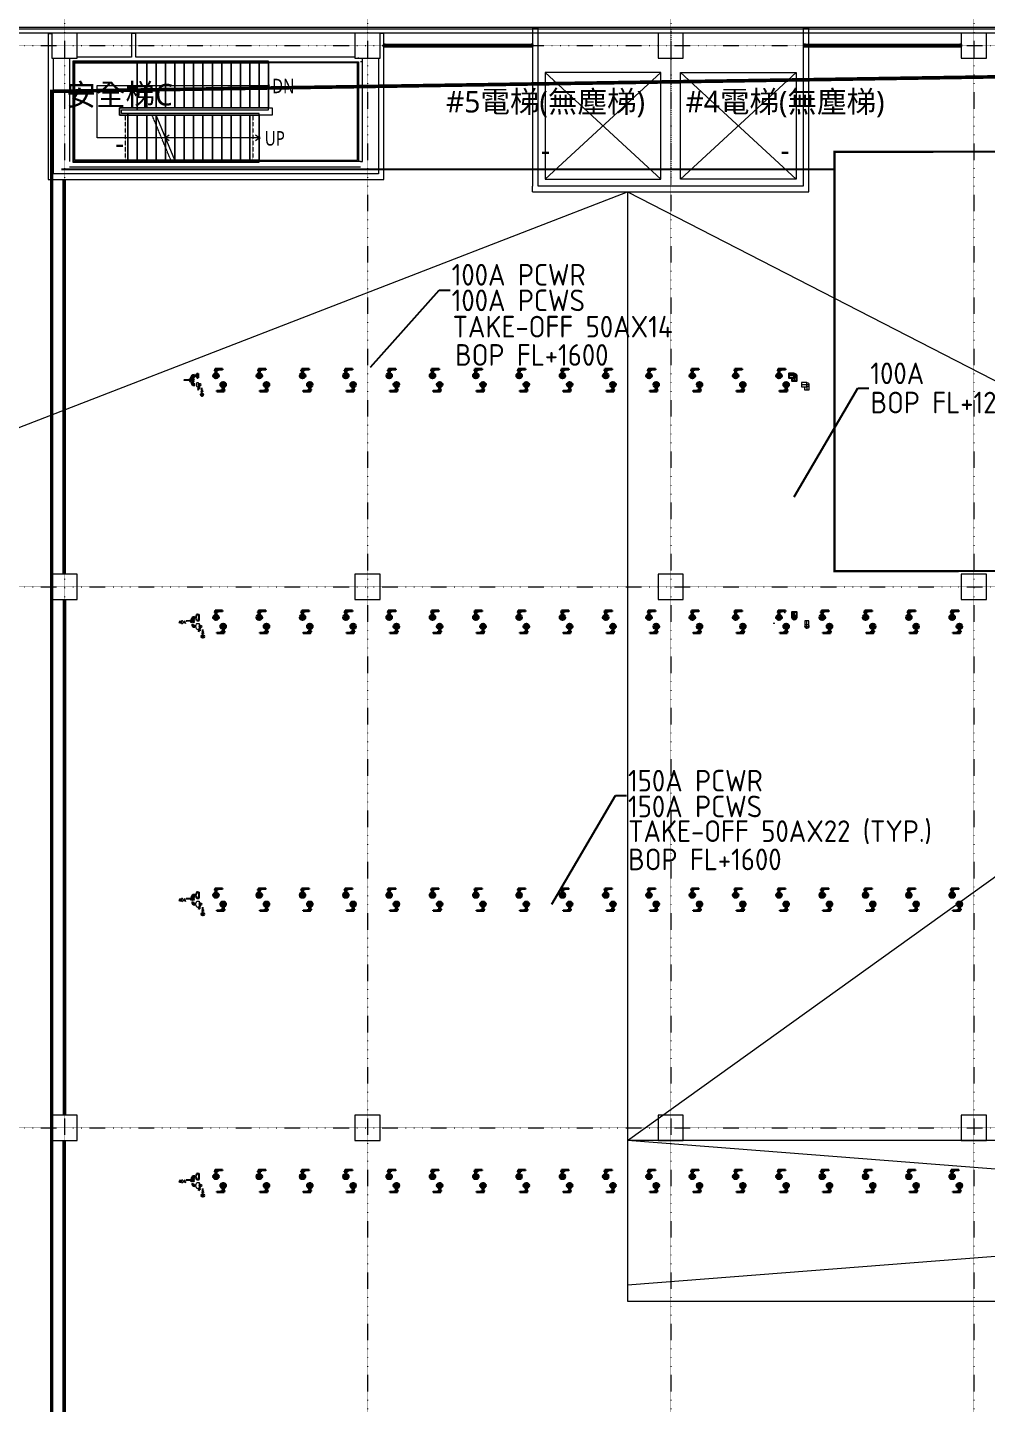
# Model space of a CAD drawing. Extents: x -181672 to 290600, y -29000 to 395522.
# Drawn here: x 175378 to 201950, y 52360 to 90500 of the extents above; entities that cross this region are included whole.
import ezdxf
from ezdxf.enums import TextEntityAlignment as Align

# ---------------------------------------------------------------- set-up
doc = ezdxf.new("R2010")
doc.units = 0
doc.header["$LTSCALE"] = 10
for name, pattern in [('H12PL2$0$HIDDEN', [0.375, 0.25, -0.125]), ('H12PL2$0$JJP_三點線', [0.9, 0.3, -0.15, 0, -0.15, 0, -0.15, 0, -0.15]), ('H12PL2$0$JJP_虛線(退縮線、投影線、地下室範圍、非屬本工程、圖面分區)', [0.45, 0.3, -0.15]), ('H12PL2$0$TAI_虛線', [5.644, 2.822, -2.822]), ('H12PL2$0$虛線', [0.846667, 0.423333, -0.423333]), ('XFM7P20PCW$0$CENTER', [2, 1.25, -0.25, 0.25, -0.25]), ('XFM7P20PCW$0$中心', [29.999999, 12, -6, 6, -6])]:
    doc.linetypes.add(name, pattern=pattern)
for name, color, linetype in [('H12PL2$0$A-OBJE-2D', 252, 'Continuous'), ('H12PL2$0$A-STRS', 252, 'Continuous'), ('H12PL2$0$A-TEXT', 252, 'Continuous'), ('H12PL2$0$A-WALL-EX', 252, 'Continuous'), ('H12PL2$0$A-WALL-IN', 252, 'Continuous'), ('H12PL2$0$A-ZONE', 252, 'Continuous'), ('H12PL2$0$S-COL', 252, 'Continuous'), ('H12PL2$0$S-GRID', 252, 'Continuous'), ('H12PL2$0$S-SLAB-SHOW', 252, 'Continuous'), ('XFDP20$0$A-Partition-Col (50K)', 1, 'Continuous'), ('XFDP20$0$A-W-P3_(50K)', 2, 'Continuous'), ('XFDP20$0$A-W-R1 (Rockwool) (50K)', 2, 'Continuous'), ('XFM7P20PCW$0$M-CWTR-CENT', 252, 'XFM7P20PCW$0$CENTER'), ('XFM7P20PCW$0$M-CWTR-VAVE', 252, 'Continuous'), ('XFM7P20PCW$0$M-FM-LINE2', 252, 'Continuous'), ('XFM7P20PCW$0$P-PCWR-20.7-P', 252, 'Continuous'), ('XFM7P20PCW$0$PCW 50K', 252, 'Continuous'), ('XFM7P20PCW$0$PIPE-TEXT', 252, 'Continuous'), ('XFM7P20PCW$0$U-PV-TXT', 252, 'Continuous')]:
    doc.layers.add(name, color=color, linetype=linetype)
doc.layers.add('XFM7P20PCW$0$M-PIPE-PCWS', color=252, linetype='Continuous', lineweight=9)
doc.styles.add('H12PL2$0$Standard', font='', dxfattribs={"width": 0.8})
doc.styles.add('XFM7P20PCW$0$aa-txt', font='isocp.shx', dxfattribs={"bigfont": 'chineset'})
doc.styles.add('XFM7P20PCW$0$dim-txt', font='isocp.shx', dxfattribs={"width": 0.7, "bigfont": 'chineset'})
doc.styles.add('XFM7P20PCW$0$Standard', font='txt.shx', dxfattribs={"bigfont": 'chineset.shx'})
doc.styles.get('H12PL2$0$Standard').set_extended_font_data('Microsoft JhengHei')
doc.dimstyles.new('XFM7P20PCW$0$adim-100', dxfattribs={"dimscale": 100, "dimtxt": 0.25, "dimasz": 0.25, "dimexe": 0.1, "dimexo": 0.5, "dimgap": 0.15, "dimtad": 0, "dimdec": 4, "dimtxsty": 'XFM7P20PCW$0$dim-txt', "dimcen": -0.025, "dimclrd": 3, "dimclre": 3, "dimclrt": 256, "dimadec": 0, "dimazin": 0, "dimtfac": 1, "dimtdec": 4, "dimtmove": 0, "dimatfit": 3, "dimfxl": 1.25, "dimarcsym": 0})

# ---------------------------------------------------------------- blocks, each defined once
blk = doc.blocks.new('XFDP20$0$TP1-50-Partition_Col-side')
blk.add_lwpolyline([(-2.5, -4), (-2.5, -3.9), (-2.6, -3.9), (-2.5, -3), (-2.5, -0.3), (-2.4, -0.2), (-0.7, -0.2), (-0.5, -0.2), (-0.1, -0.2), (0, -0.2), (0, -0.2), (0.5, -0.2), (0.6, -0.2), (2.4, -0.2), (2.5, -0.3), (2.5, -3), (2.6, -3.9), (2.5, -3.9), (2.5, -4), (2.7, -4), (2.7, 0), (-2.7, 0), (-2.7, -4)], close=True)
for points in [[(-1.6, -2.1), (-2.3, -2.1, 0.414213), (-2.4, -2.2), (-2.4, -3.6), (-2.5, -3.6), (-2.5, -2.2, -0.414213), (-2.3, -2), (-1.6, -2), (-1.6, -2.1)], [(1.6, -2.1), (2.3, -2.1, -0.414213), (2.4, -2.2), (2.4, -3.6), (2.5, -3.6), (2.5, -2.2, 0.414213), (2.3, -2), (1.6, -2), (1.6, -2.1)]]:
    blk.add_lwpolyline(points, format="xyb")
blk.add_lwpolyline([(2.2, -3.6), (-2.2, -3.6, -0.414214), (-2.3, -3.5), (-2.3, -2.6, -0.414214), (-2.2, -2.5), (-1.3, -2.5, 0.414214), (-1.1, -2.3), (-1.1, -2.2, 0.414214), (-1.3, -2.1), (-1.9, -2.1), (-1.9, -2.1), (-1.3, -2.1, -0.414214), (-1.2, -2.2), (-1.2, -2.3, -0.414214), (-1.3, -2.4), (-2.2, -2.4, 0.414214), (-2.4, -2.6), (-2.4, -3.5, 0.414214), (-2.2, -3.6), (2.2, -3.6, 0.414214), (2.4, -3.5), (2.4, -2.6, 0.414214), (2.2, -2.4), (1.3, -2.4, -0.414214), (1.2, -2.3), (1.2, -2.2, -0.414214), (1.3, -2.1), (1.9, -2.1), (1.9, -2.1), (1.3, -2.1, 0.414214), (1.1, -2.2), (1.1, -2.3, 0.414214), (1.3, -2.5), (2.2, -2.5, -0.414214), (2.3, -2.6), (2.3, -3.5, -0.414214)], format="xyb", close=True)
blk = doc.blocks.new('XFDP20')
at = {"layer": 'XFDP20$0$A-W-P3_(50K)', "ltscale": 0.5}
for p, q in [((176375, 75350), (176375, 86290)), ((176425, 75350), (176425, 86290)), ((176375, 74650), (176375, 60350)), ((176425, 74650), (176425, 60350)), ((176375, 45350), (176375, 59650)), ((176425, 45350), (176425, 59650))]:
    blk.add_line(p, q, dxfattribs=at)
at = {"layer": 'XFDP20$0$A-W-R1 (Rockwool) (50K)'}
for p, q in [((185250, 90025, 0), (189375, 90025)), ((196900, 90025, 0), (201250, 90025, 0)), ((185250, 89975, 0), (189375, 89975, 0)), ((196900, 89975, 0), (201250, 89975, 0))]:
    blk.add_line(p, q, dxfattribs=at)
at = {"layer": 'XFDP20$0$A-Partition-Col (50K)', "yscale": 10, "zscale": 10}
for p, xscale, rotation in [((185250, 90000, 0), 10, 90), ((189375, 90000, 0), -10, 270), ((196900, 90000), 10, 90), ((201250, 90000, 0), -10, 270)]:
    blk.add_blockref('XFDP20$0$TP1-50-Partition_Col-side', p, dxfattribs=dict(at, xscale=xscale, rotation=rotation))
blk = doc.blocks.new('H12PL2')
at = {"layer": 'H12PL2$0$A-OBJE-2D', "lineweight": 0}
for p, q in [((192000, 59650), (234750, 90350)), ((192925, 86300), (189725, 89250)), ((192925, 89250), (189725, 86300)), ((192925, 89250), (189725, 89250)), ((189725, 89250), (189725, 86300)), ((192925, 86300), (192925, 89250)), ((193475, 86300), (196675, 89250)), ((193475, 89250), (196675, 86300)), ((193475, 86300), (193475, 89250)), ((193475, 89250), (196675, 89250)), ((196675, 89250), (196675, 86300)), ((189725, 86300), (192925, 86300)), ((196675, 86300), (193475, 86300)), ((18450, 18700), (192000, 85950)), ((192000, 85950), (243150, 59650)), ((192000, 55650), (243150, 59650)), ((243150, 55650), (192000, 59650))]:
    blk.add_line(p, q, dxfattribs=at)
blk.add_lwpolyline([(192000, 85950), (192000, 55200), (238800, 55200), (238800, 55650), (243150, 55650)], dxfattribs=at)
at = {"layer": 'H12PL2$0$A-OBJE-2D', "linetype": 'H12PL2$0$HIDDEN', "lineweight": 0}
blk.add_lwpolyline([(243150, 59650), (192000, 59650)], dxfattribs=at)
at = {"layer": 'H12PL2$0$A-STRS', "linetype": 'H12PL2$0$JJP_虛線(退縮線、投影線、地下室範圍、非屬本工程、圖面分區)', "lineweight": 0}
for p, q in [((178420, 89570), (176630, 89570)), ((176630, 89570), (176630, 86770)), ((176680, 86820), (176680, 89520)), ((176680, 89520), (178420, 89520)), ((178420, 89520), (176680, 89520)), ((176680, 89520), (176680, 86820)), ((178420, 89520), (178420, 89570)), ((182060, 89570), (178420, 89570)), ((178420, 89570), (178420, 89520)), ((178420, 89520), (182060, 89520)), ((178420, 89520), (178420, 88270)), ((178420, 89520), (178420, 88270)), ((178420, 89520), (178420, 88270)), ((178420, 88270), (178420, 89520)), ((178680, 89520), (178420, 89520)), ((178420, 89520), (178420, 88270)), ((178420, 89520), (178420, 88270)), ((178680, 89520), (178680, 88270)), ((178680, 88270), (178680, 89520)), ((178680, 89520), (178680, 88270)), ((178940, 89520), (178680, 89520)), ((178940, 89520), (178940, 88270)), ((178940, 88270), (178940, 89520)), ((178940, 89520), (178940, 88270)), ((179200, 89520), (178940, 89520)), ((179200, 89520), (179200, 88270)), ((179200, 88270), (179200, 89520)), ((179200, 89520), (179200, 88270)), ((179460, 89520), (179200, 89520)), ((179460, 89520), (179460, 88270)), ((179460, 88270), (179460, 89520)), ((179460, 89520), (179460, 88270)), ((179720, 89520), (179460, 89520)), ((179720, 89520), (179720, 88270)), ((179720, 88270), (179720, 89520)), ((179720, 89520), (179720, 88270)), ((179980, 89520), (179720, 89520)), ((179980, 89520), (179980, 88270)), ((179980, 88270), (179980, 89520)), ((179980, 89520), (179980, 88270)), ((180240, 89520), (179980, 89520)), ((180240, 89520), (180240, 88270)), ((180240, 88270), (180240, 89520)), ((180240, 89520), (180240, 88270)), ((180500, 89520), (180240, 89520)), ((180500, 89520), (180500, 88270)), ((180500, 88270), (180500, 89520)), ((180500, 89520), (180500, 88270)), ((180760, 89520), (180500, 89520)), ((180760, 89520), (180760, 88270)), ((180760, 88270), (180760, 89520)), ((180760, 89520), (180760, 88270)), ((181020, 89520), (180760, 89520)), ((181020, 89520), (181020, 88270)), ((181020, 88270), (181020, 89520)), ((181020, 89520), (181020, 88270)), ((181280, 89520), (181020, 89520)), ((181280, 89520), (181280, 88270)), ((181280, 88270), (181280, 89520)), ((181280, 89520), (181280, 88270)), ((181540, 89520), (181280, 89520)), ((181540, 89520), (181540, 88270)), ((181540, 88270), (181540, 89520)), ((181540, 89520), (181540, 88270)), ((181800, 89520), (181540, 89520)), ((181800, 89520), (181800, 88270)), ((181800, 88270), (181800, 89520)), ((181800, 89520), (181800, 88270)), ((182060, 89520), (181800, 89520)), ((182060, 89520), (182060, 89570)), ((182060, 88270), (182060, 89520)), ((178420, 88270), (177930, 88270)), ((177930, 88270), (177930, 88070)), ((177930, 88070), (177930, 88270)), ((177930, 88270), (178420, 88270)), ((177980, 88120), (177980, 88220)), ((177980, 88220), (178420, 88220)), ((178160, 88120), (177980, 88120)), ((178810.89, 88120), (178160, 88120)), ((178160, 88120), (178160, 88070)), ((178160, 88070), (178160, 88120)), ((178420, 88220), (178420, 88270)), ((182060, 88270), (178420, 88270)), ((178420, 88270), (178420, 88220)), ((178420, 88270), (178680, 88270)), ((178420, 88220), (182060, 88220)), ((178680, 88270), (178940, 88270)), ((178940, 88270), (179200, 88270)), ((179200, 88270), (179460, 88270)), ((179460, 88270), (179720, 88270)), ((179720, 88270), (179980, 88270)), ((179980, 88270), (180240, 88270)), ((180240, 88270), (180500, 88270)), ((180500, 88270), (180760, 88270)), ((180760, 88270), (181020, 88270)), ((181020, 88270), (181280, 88270)), ((181280, 88270), (181540, 88270)), ((181540, 88270), (181800, 88270)), ((181800, 88270), (182060, 88270)), ((182060, 88220), (182060, 88270)), ((177930, 88070), (178160, 88070)), ((178160, 88070), (177930, 88070)), ((178086.56, 88070), (178086.56, 86820)), ((178086.56, 88070), (178086.56, 86820)), ((178160, 88070), (178831.69, 88070)), ((178160, 86820), (178160, 88070)), ((178160, 86820), (178160, 88070)), ((178160, 86820), (178160, 88070)), ((178420, 88070), (178160, 88070)), ((178160, 88070), (178160, 86820)), ((178160, 86820), (178160, 88070)), ((178420, 86820), (178420, 88070)), ((178680, 88070), (178420, 88070)), ((178420, 88070), (178420, 86820)), ((178420, 86820), (178420, 88070)), ((178680, 86820), (178680, 88070)), ((178831.69, 88070), (178680, 88070)), ((178680, 88070), (178680, 86820)), ((178680, 86820), (178680, 88070)), ((179351.69, 86820), (178831.69, 88070)), ((178940, 86820), (178940, 87809.64)), ((178940, 87809.64), (178940, 86820)), ((178940, 86820), (178940, 87809.64)), ((181623.77, 88070), (181623.77, 86820)), ((179200, 86820), (179200, 87184.64)), ((179200, 87184.64), (179200, 86820)), ((179200, 86820), (179200, 87184.64)), ((176630, 86770), (178160, 86770)), ((178160, 86820), (176680, 86820)), ((176680, 86820), (178160, 86820)), ((179351.69, 86820), (178160, 86820)), ((178160, 86820), (178160, 86770)), ((178160, 86770), (178160, 86820)), ((178160, 86820), (178420, 86820)), ((178160, 86770), (179372.49, 86770)), ((178420, 86820), (178680, 86820)), ((178680, 86820), (178940, 86820)), ((178940, 86820), (179200, 86820)), ((179200, 86820), (179351.69, 86820))]:
    blk.add_line(p, q, dxfattribs=at)
at = {"layer": 'H12PL2$0$A-STRS', "lineweight": 0}
for p, q in [((178420, 89570), (176630, 89570)), ((176630, 89570), (176630, 86770)), ((176680, 86820), (176680, 89520)), ((176680, 89520), (178420, 89520)), ((178420, 89520), (176680, 89520)), ((176680, 89520), (176680, 86820)), ((178420, 89520), (176680, 89520)), ((176680, 89520), (176680, 86820)), ((178420, 89520), (178420, 89570)), ((182060, 89570), (178420, 89570)), ((178420, 89570), (178420, 89520)), ((178420, 89520), (182060, 89520)), ((182060, 89520), (178420, 89520)), ((178420, 89520), (178420, 88270)), ((178420, 89520), (178420, 88270)), ((178420, 88270), (178420, 89520)), ((178680, 89520), (178420, 89520)), ((178420, 89520), (178420, 88270)), ((178680, 89520), (178680, 88270)), ((178680, 88270), (178680, 89520)), ((178680, 89520), (178680, 88270)), ((178940, 89520), (178680, 89520)), ((178940, 89520), (178940, 88270)), ((178940, 88270), (178940, 89520)), ((178940, 89520), (178940, 88270)), ((179200, 89520), (178940, 89520)), ((179200, 89520), (179200, 88270)), ((179200, 88270), (179200, 89520)), ((179200, 89520), (179200, 88270)), ((179460, 89520), (179200, 89520)), ((179460, 89520), (179460, 88270)), ((179460, 88270), (179460, 89520)), ((179460, 89520), (179460, 88270)), ((179720, 89520), (179460, 89520)), ((179720, 89520), (179720, 88270)), ((179720, 88270), (179720, 89520)), ((179720, 89520), (179720, 88270)), ((179980, 89520), (179720, 89520)), ((179980, 89520), (179980, 88270)), ((179980, 88270), (179980, 89520)), ((179980, 89520), (179980, 88270)), ((180240, 89520), (179980, 89520)), ((180240, 89520), (180240, 88270)), ((180240, 88270), (180240, 89520)), ((180240, 89520), (180240, 88270)), ((180500, 89520), (180240, 89520)), ((180500, 89520), (180500, 88270)), ((180500, 88270), (180500, 89520)), ((180500, 89520), (180500, 88270)), ((180760, 89520), (180500, 89520)), ((180760, 89520), (180760, 88270)), ((180760, 88270), (180760, 89520)), ((180760, 89520), (180760, 88270)), ((181020, 89520), (180760, 89520)), ((181020, 89520), (181020, 88270)), ((181020, 88270), (181020, 89520)), ((181020, 89520), (181020, 88270)), ((181280, 89520), (181020, 89520)), ((181280, 89520), (181280, 88270)), ((181280, 88270), (181280, 89520)), ((181280, 89520), (181280, 88270)), ((181540, 89520), (181280, 89520)), ((181540, 89520), (181540, 88270)), ((181540, 88270), (181540, 89520)), ((181540, 89520), (181540, 88270)), ((181800, 89520), (181540, 89520)), ((181800, 89520), (181800, 88270)), ((181800, 88270), (181800, 89520)), ((181800, 89520), (181800, 88270)), ((182060, 89520), (181800, 89520)), ((182060, 89520), (182060, 89570)), ((182060, 88270), (182060, 89520)), ((182060, 88270), (182060, 89520)), ((177305, 87445), (177305, 88895)), ((177305, 88895), (178420, 88895)), ((178420, 88895), (181800, 88895)), ((181800, 88895), (182060, 88895)), ((178420, 88270), (177930, 88270)), ((177930, 88270), (177930, 88070)), ((177930, 88070), (177930, 88270)), ((177930, 88270), (178420, 88270)), ((177930, 88070), (177930, 88270)), ((177930, 88270), (178420, 88270)), ((177980, 88120), (177980, 88220)), ((177980, 88220), (178420, 88220)), ((178160, 88120), (177980, 88120)), ((181800, 88120), (178160, 88120)), ((178160, 88120), (178160, 88070)), ((178160, 88070), (178160, 88120)), ((178420, 88220), (178420, 88270)), ((182060, 88270), (178420, 88270)), ((178420, 88270), (178420, 88220)), ((178420, 88270), (182060, 88270)), ((178420, 88270), (178680, 88270)), ((178420, 88220), (182060, 88220)), ((178680, 88270), (178940, 88270)), ((181800, 88120), (178919.2, 88120)), ((178940, 88270), (179200, 88270)), ((179200, 88270), (179460, 88270)), ((179460, 88270), (179720, 88270)), ((179720, 88270), (179980, 88270)), ((179980, 88270), (180240, 88270)), ((180240, 88270), (180500, 88270)), ((180500, 88270), (180760, 88270)), ((180760, 88270), (181020, 88270)), ((181020, 88270), (181280, 88270)), ((181280, 88270), (181540, 88270)), ((181540, 88270), (181800, 88270)), ((181800, 88270), (182060, 88270)), ((181800, 88070), (181800, 88120)), ((181800, 88070), (181800, 88120)), ((182060, 88220), (182060, 88270)), ((177930, 88070), (178160, 88070)), ((178086.56, 88070), (177930, 88070)), ((178160, 88070), (177930, 88070)), ((178160, 88070), (178086.56, 88070)), ((178160, 88070), (181800, 88070)), ((181800, 88070), (178160, 88070)), ((178160, 86820), (178160, 88070)), ((178160, 86820), (178160, 88070)), ((178160, 86820), (178160, 88070)), ((178420, 88070), (178160, 88070)), ((178160, 88070), (178160, 86820)), ((178160, 86820), (178160, 88070)), ((178420, 86820), (178420, 88070)), ((178680, 88070), (178420, 88070)), ((178420, 88070), (178420, 86820)), ((178420, 86820), (178420, 88070)), ((178680, 86820), (178680, 88070)), ((178940, 88070), (178680, 88070)), ((178680, 88070), (178680, 86820)), ((178680, 86820), (178680, 88070)), ((178940, 88070), (181800, 88070)), ((181800, 88070), (178940, 88070)), ((179200, 88070), (178940, 88070)), ((179460, 86820), (178940, 88070)), ((178940, 86820), (178940, 88070)), ((179200, 88070), (178940, 88070)), ((178940, 88070), (178940, 86820)), ((178940, 86820), (178940, 88070)), ((179200, 87445), (179200, 88070)), ((179460, 88070), (179200, 88070)), ((179200, 88070), (179200, 87445)), ((179200, 87445), (179200, 88070)), ((179200, 86820), (179200, 88070)), ((179460, 88070), (179200, 88070)), ((179200, 88070), (179200, 86820)), ((179200, 86820), (179200, 88070)), ((179460, 86820), (179460, 88070)), ((179720, 88070), (179460, 88070)), ((179460, 88070), (179460, 86820)), ((179460, 86820), (179460, 88070)), ((179460, 86820), (179460, 88070)), ((179720, 88070), (179460, 88070)), ((179460, 88070), (179460, 86820)), ((179460, 86820), (179460, 88070)), ((179720, 86820), (179720, 88070)), ((179980, 88070), (179720, 88070)), ((179720, 88070), (179720, 86820)), ((179720, 86820), (179720, 88070)), ((179720, 86820), (179720, 88070)), ((179980, 88070), (179720, 88070)), ((179720, 88070), (179720, 86820)), ((179720, 86820), (179720, 88070)), ((179980, 86820), (179980, 88070)), ((180240, 88070), (179980, 88070)), ((179980, 88070), (179980, 86820)), ((179980, 86820), (179980, 88070)), ((179980, 86820), (179980, 88070)), ((180240, 88070), (179980, 88070)), ((179980, 88070), (179980, 86820)), ((179980, 86820), (179980, 88070)), ((180240, 86820), (180240, 88070)), ((180500, 88070), (180240, 88070)), ((180240, 88070), (180240, 86820)), ((180240, 86820), (180240, 88070)), ((180240, 86820), (180240, 88070)), ((180500, 88070), (180240, 88070)), ((180240, 88070), (180240, 86820)), ((180240, 86820), (180240, 88070)), ((180500, 86820), (180500, 88070)), ((180760, 88070), (180500, 88070)), ((180500, 88070), (180500, 86820)), ((180500, 86820), (180500, 88070)), ((180500, 86820), (180500, 88070)), ((180760, 88070), (180500, 88070)), ((180500, 88070), (180500, 86820)), ((180500, 86820), (180500, 88070)), ((180760, 86820), (180760, 88070)), ((181020, 88070), (180760, 88070)), ((180760, 88070), (180760, 86820)), ((180760, 86820), (180760, 88070)), ((180760, 86820), (180760, 88070)), ((181020, 88070), (180760, 88070)), ((180760, 88070), (180760, 86820)), ((180760, 86820), (180760, 88070)), ((181020, 86820), (181020, 88070)), ((181280, 88070), (181020, 88070)), ((181020, 88070), (181020, 86820)), ((181020, 86820), (181020, 88070)), ((181020, 86820), (181020, 88070)), ((181280, 88070), (181020, 88070)), ((181020, 88070), (181020, 86820)), ((181020, 86820), (181020, 88070)), ((181280, 86820), (181280, 88070)), ((181540, 88070), (181280, 88070)), ((181280, 88070), (181280, 86820)), ((181280, 86820), (181280, 88070)), ((181280, 86820), (181280, 88070)), ((181540, 88070), (181280, 88070)), ((181280, 88070), (181280, 86820)), ((181280, 86820), (181280, 88070)), ((181540, 86820), (181540, 88070)), ((181800, 88070), (181540, 88070)), ((181540, 88070), (181540, 86820)), ((181540, 86820), (181540, 88070)), ((181540, 86820), (181540, 88070)), ((181800, 88070), (181540, 88070)), ((181540, 88070), (181540, 86820)), ((181540, 86820), (181540, 88070)), ((181800, 86820), (181800, 88070)), ((181800, 86820), (181800, 88070)), ((181800, 86820), (181800, 88070)), ((181800, 86820), (181800, 88070)), ((178160, 87445), (177305, 87445)), ((181540, 87445), (178160, 87445)), ((179300, 87520), (179200, 87445)), ((181540, 87445), (179200, 87445)), ((179200, 87445), (179300, 87370)), ((181800, 87445), (181540, 87445)), ((181800, 87445), (181540, 87445)), ((181800, 87445), (181700, 87520)), ((181700, 87370), (181800, 87445)), ((176630, 86770), (178160, 86770)), ((178160, 86820), (176680, 86820)), ((176680, 86820), (178086.56, 86820)), ((176680, 86820), (178160, 86820)), ((178086.56, 86820), (178160, 86820)), ((181800, 86820), (178160, 86820)), ((178160, 86820), (178160, 86770)), ((178160, 86770), (178160, 86820)), ((178160, 86820), (181800, 86820)), ((178160, 86820), (178420, 86820)), ((178160, 86770), (181800, 86770)), ((178420, 86820), (178680, 86820)), ((178680, 86820), (178940, 86820)), ((178940, 86820), (179200, 86820)), ((179200, 86820), (179460, 86820)), ((181800, 86820), (179460, 86820)), ((179460, 86820), (181800, 86820)), ((179460, 86820), (179720, 86820)), ((179460, 86820), (179720, 86820)), ((179480.8, 86770), (181800, 86770)), ((179720, 86820), (179980, 86820)), ((179720, 86820), (179980, 86820)), ((179980, 86820), (180240, 86820)), ((179980, 86820), (180240, 86820)), ((180240, 86820), (180500, 86820)), ((180240, 86820), (180500, 86820)), ((180500, 86820), (180760, 86820)), ((180500, 86820), (180760, 86820)), ((180760, 86820), (181020, 86820)), ((180760, 86820), (181020, 86820)), ((181020, 86820), (181280, 86820)), ((181020, 86820), (181280, 86820)), ((181280, 86820), (181540, 86820)), ((181280, 86820), (181540, 86820)), ((181540, 86820), (181800, 86820)), ((181540, 86820), (181800, 86820)), ((181800, 86770), (181800, 86820)), ((181800, 86770), (181800, 86820))]:
    blk.add_line(p, q, dxfattribs=at)
at = {"layer": 'H12PL2$0$A-STRS', "linetype": 'H12PL2$0$虛線', "lineweight": 0}
for p, q in [((178420, 89520), (176680, 89520)), ((176680, 89520), (176680, 86820)), ((182060, 89520), (178420, 89520)), ((182060, 88270), (182060, 89520)), ((177930, 88070), (177930, 88270)), ((177930, 88270), (178420, 88270)), ((178420, 88270), (182060, 88270)), ((178086.56, 88070), (177930, 88070)), ((178160, 88070), (178086.56, 88070)), ((178831.69, 88070), (178160, 88070)), ((176680, 86820), (178086.56, 86820)), ((178086.56, 86820), (178160, 86820)), ((178160, 86820), (179351.69, 86820))]:
    blk.add_line(p, q, dxfattribs=at)
at = {"layer": 'H12PL2$0$A-STRS', "lineweight": 0, "flags": 128}
for points in [[(182060, 88920, 1), (182060, 88870, 1)], [(181800, 87470, 1), (181800, 87420, 1)]]:
    blk.add_lwpolyline(points, format="xyb", close=True, dxfattribs=at)
at = {"layer": 'H12PL2$0$A-WALL-EX', "lineweight": 0}
blk.add_line((151700, 90465), (237400, 90465), dxfattribs=at)
at = {"layer": 'H12PL2$0$A-WALL-EX', "lineweight": 0, "flags": 128}
for points in [[(237400, 90500), (151700, 90500)], [(151550, 90350), (237400, 90350)]]:
    blk.add_lwpolyline(points, dxfattribs=at)
at = {"layer": 'H12PL2$0$A-WALL-IN', "lineweight": 0, "flags": 128}
for points in [[(189525, 90482.5), (189375, 90482.5)], [(189375, 90482.5), (189375, 86100)], [(189525, 86100), (189525, 90482.5)], [(197025, 90482.5), (196875, 90482.5)], [(196875, 90482.5), (196875, 86100)], [(197025, 86100), (197025, 90482.5)], [(175950, 90330), (175950, 86290)], [(175950, 90330), (176050, 90330)], [(178380, 90330), (178255, 90330)], [(178255, 90330), (178255, 89675)], [(178380, 89675), (178380, 90330)], [(185250, 90330), (185150, 90330)], [(185250, 86440), (185250, 90330)], [(176100, 86440), (176100, 89650)], [(176537.5, 89650), (176537.5, 89550)], [(176537.5, 89650), (176537.5, 86790)], [(178255, 89675), (176750, 89675)], [(184450, 89675), (178380, 89675)], [(184450, 89675), (178380, 89675)], [(184549.5, 89650), (184549.5, 89664.86)], [(184549.5, 89650), (184549.5, 89664.86)], [(184662.5, 86790), (184662.5, 89650)], [(185100, 89650), (185100, 86440)], [(176537.5, 89550), (176537.5, 86790)], [(176650.5, 89550), (184549.5, 89550)], [(176650.5, 86790), (176650.5, 89550)], [(176650.5, 86790), (176650.5, 89550)], [(178255, 89550), (178380, 89550)], [(178380, 89550), (184549.5, 89550)], [(184549.5, 89550), (184549.5, 86790)], [(184549.5, 89550), (184549.5, 86790)], [(184662.5, 89550), (184606, 89550)], [(184662.5, 86790), (184662.5, 89550)], [(176537.5, 86640), (184606, 86640)], [(176537.5, 86640), (184606, 86640)], [(184606, 86790), (176650.5, 86790)], [(184606, 86790), (176650.5, 86790)], [(184606, 86790), (184662.5, 86790)], [(184606, 86790), (184662.5, 86790)], [(175950, 86290), (176100, 86290)], [(185100, 86440), (176100, 86440)], [(176100, 86290), (185250, 86290)], [(185250, 86290), (185250, 86440)], [(189375, 85950), (189375, 86100)], [(189375, 85950), (197025, 85950)], [(196875, 86100), (189525, 86100)], [(197025, 85950), (197025, 86100)]]:
    blk.add_lwpolyline(points, dxfattribs=at)
at = {"layer": 'H12PL2$0$S-COL', "lineweight": 0, "flags": 128}
for points in [[(176050, 90350), (176050, 89650), (176750, 89650), (176750, 90350)], [(184450, 90350), (184450, 89650), (185150, 89650), (185150, 90350)], [(192850, 90350), (192850, 89650), (193550, 89650), (193550, 90350)], [(201250, 90350), (201250, 89650), (201950, 89650), (201950, 90350)]]:
    blk.add_lwpolyline(points, dxfattribs=at)
for points in [[(176050, 74650), (176750, 74650), (176750, 75350), (176050, 75350)], [(184450, 74650), (185150, 74650), (185150, 75350), (184450, 75350)], [(192850, 74650), (193550, 74650), (193550, 75350), (192850, 75350)], [(201250, 74650), (201950, 74650), (201950, 75350), (201250, 75350)], [(176050, 59650), (176750, 59650), (176750, 60350), (176050, 60350)], [(184450, 59650), (185150, 59650), (185150, 60350), (184450, 60350)], [(192850, 59650), (193550, 59650), (193550, 60350), (192850, 60350)], [(201250, 59650), (201950, 59650), (201950, 60350), (201250, 60350)]]:
    blk.add_lwpolyline(points, close=True, dxfattribs=at)
at = {"layer": 'H12PL2$0$S-GRID', "linetype": 'H12PL2$0$JJP_三點線', "lineweight": 0}
for p, q in [((176400, 128250), (176400, -28000)), ((184800, 128250), (184800, -28000)), ((193200, 128250), (193200, -28000)), ((201600, 128250), (201600, -28000)), ((-29000, 90000), (289600, 90000)), ((-29000, 75000), (289600, 75000)), ((-29000, 60000), (289600, 60000))]:
    blk.add_line(p, q, dxfattribs=at)
at = {"layer": 'H12PL2$0$S-SLAB-SHOW', "linetype": 'H12PL2$0$TAI_虛線', "lineweight": 0}
blk.add_lwpolyline([(193200, 90465), (193200, 86100)], dxfattribs=at)
at = {"layer": 'H12PL2$0$S-SLAB-SHOW', "lineweight": 0, "flags": 128}
blk.add_lwpolyline([(181800, 86820), (184520, 86820), (184520, 89520), (182060, 89520), (182060, 88270), (182160, 88270), (182160, 88070), (181800, 88070)], close=True, dxfattribs=at)
blk.add_blockref('XFDP20', (0, 0))
at = {"layer": 'H12PL2$0$A-TEXT', "linetype": 'Continuous', "lineweight": 0, "char_height": 400, "attachment_point": 4, "style": 'H12PL2$0$Standard'}
for s, insert in [('\\A1;DN', (182155.24, 88878.78)), ('\\A1;UP', (181952.32, 87425.49))]:
    blk.add_mtext(s, dxfattribs=dict(at, insert=insert))
at = {"layer": 'H12PL2$0$A-ZONE', "style": 'H12PL2$0$Standard'}
for s, p in [('安全梯C', (177930, 88937.74)), ('#5電梯(無塵梯)', (189732.47, 88744.68)), ('#4電梯(無塵梯)', (196369.12, 88744.68)), ('-', (177930, 87595.85)), ('-', (189732.47, 87402.03)), ('-', (196369.12, 87402.03))]:
    blk.add_text(s, height=600, dxfattribs=at).set_placement(p, align=Align.TOP_CENTER)
blk = doc.blocks.new('XFM7P20PCW$0$A$C42F67E43')
at = {"layer": 'XFM7P20PCW$0$M-CWTR-CENT'}
for p, q in [((31566, -7526), (31566, -7229)), ((31475, -7436), (31654, -7436))]:
    blk.add_line(p, q, dxfattribs=at)
at = {"layer": 'XFM7P20PCW$0$M-CWTR-VAVE'}
for p, q in [((31521, -7282), (31521, -7302)), ((31611, -7282), (31521, -7282)), ((31521, -7302), (31611, -7302)), ((31542, -7282), (31542, -7250)), ((31746, -7250), (31542, -7250)), ((31551, -7361), (31551, -7302)), ((31580, -7361), (31580, -7302)), ((31589, -7282), (31589, -7270)), ((31746, -7270), (31589, -7270)), ((31611, -7282), (31611, -7302)), ((31746, -7250), (31746, -7270))]:
    blk.add_line(p, q, dxfattribs=at)
for radius in [76.2, 30.1]:
    blk.add_circle((31566, -7436), radius, dxfattribs=at)
for centre, start, end in [((31566, -7421), 90, 270), ((31566, -7451), 270, 90)]:
    blk.add_arc(centre, 15.1, start, end, dxfattribs=at)
blk = doc.blocks.new('XFM7P20PCW$0$Es-050')
for p, q in [((-7.6, 10.6), (-7.6, 4.6)), ((3, 0), (-3, 0))]:
    blk.add_line(p, q)
for radius in [10.6, 4.6]:
    blk.add_arc((-7.6, 0), radius, 0, 90)
at = {"color": 1, "linetype": 'XFM7P20PCW$0$CENTER'}
blk.add_arc((-7.6, 0), 7.62, 0, 90, dxfattribs=at)
blk = doc.blocks.new('XFM7P20PCW$0$Ca-150')
for p, q in [((8.4, 0), (-8.4, 0)), ((-8.4, -4.3), (-8.4, 0)), ((8.4, -4.3), (8.4, 0))]:
    blk.add_line(p, q)
for centre, radius, start, end in [((-5.1, -4.3), 3.28, 180, 241.9431), ((0, 5.3), 14.2, 241.9431, 298.0569), ((5.1, -4.3), 3.28, 298.0569, 0)]:
    blk.add_arc(centre, radius, start, end)
blk = doc.blocks.new('XFM7P20PCW$0$MA20D1')
at = {"linetype": 'ByBlock'}
for p, q in [((-0.5, -0.25), (-0.5, 0.25)), ((-0.5, -0.25), (0.5, 0.25)), ((0.5, -0.25), (-0.5, 0.25)), ((0.5, 0.25), (0.5, -0.25))]:
    blk.add_line(p, q, dxfattribs=at)
blk = doc.blocks.new('XFM7P20PCW$0$A$C02afc0ee')
at = {"color": 1, "linetype": 'ByBlock'}
for p, q in [((-59, 0), (223, 0)), ((-14, 14), (-24, 24)), ((0, -19), (0, 19)), ((0, -19), (0, 19)), ((0, 18), (0, -18)), ((14, -14), (24, -24))]:
    blk.add_line(p, q, dxfattribs=at)
at = {"linetype": 'ByBlock'}
for p, q in [((-52, 0), (-52, 0)), ((-52, 0), (-52, 0)), ((-50, 2), (-35, 2)), ((-38, 22), (-40, 20)), ((-40, 20), (-29, 20)), ((-40, 20), (-40, 2)), ((-38, 22), (-28, 22)), ((-29, -1), (-29, 1)), ((-29, 1), (-24, 1)), ((-26, 7), (-26, 6)), ((-21, 23), (-24, 19)), ((-24, 19), (-21, 14)), ((-24, 3), (-24, 4)), ((-24, 1), (-24, -1)), ((-21, 23), (-16, 23)), ((-21, 14), (-16, 14)), ((-20, 0), (-11, 6)), ((-20, 0), (-11, -6)), ((-14, 19), (-16, 23)), ((-16, 14), (-14, 19)), ((-12, 46), (-12, 41)), ((-7, 51), (-4, 51)), ((-7, 11), (12, 11)), ((-4, 51), (-4, 48)), ((-1, 44), (-4, 48)), ((-2, 4), (2, 4)), ((0, 12), (0, -13)), ((0, 7), (0, -7)), ((0, 7), (0, -7)), ((0, 7), (0, -7)), ((1, 44), (3, 47)), ((7, 43), (5, 47)), ((8, 43), (11, 45)), ((14, 41), (13, 45)), ((16, 41), (19, 43)), ((16, 10), (137, 10)), ((21, 38), (21, 42)), ((23, 38), (26, 39)), ((27, 34), (28, 38)), ((29, 33), (32, 34)), ((33, 29), (34, 32)), ((34, 28), (38, 28)), ((37, 23), (39, 26)), ((38, 21), (42, 21)), ((41, 16), (43, 19)), ((41, 14), (45, 13)), ((44, 10), (45, 11)), ((137, 10), (151, 9)), ((151, 9), (211, 9)), ((-50, -2), (-35, -2)), ((-40, -2), (-40, -20)), ((-40, -20), (-38, -21)), ((-40, -20), (-29, -20)), ((-38, -21), (-28, -21)), ((-29, -1), (-24, -1)), ((-29, -5), (-26, -4)), ((-27, -10), (-25, -9)), ((-25, -14), (-21, -12)), ((-22, -19), (-20, -17)), ((-19, -22), (-17, -20)), ((-15, -25), (-12, -21)), ((-10, -27), (-9, -25)), ((-7, -11), (12, -11)), ((-5, -29), (-5, -26)), ((-2, -4), (2, -4)), ((-1, -29), (-1, -24)), ((1, -24), (-1, -24)), ((1, -29), (-1, -29)), ((1, -29), (1, -24)), ((3, -28), (3, -25)), ((4, -28), (4, -25)), ((6, -24), (5, -24)), ((6, -25), (5, -25)), ((6, -29), (5, -29)), ((6, -30), (5, -30)), ((6, -28), (6, -25)), ((7, -28), (7, -25)), ((16, -14), (14, -19)), ((14, -19), (16, -23)), ((16, -10), (137, -10)), ((16, -14), (21, -14)), ((16, -23), (21, -23)), ((23, -19), (21, -14)), ((21, -23), (23, -19)), ((38, -20), (29, -20)), ((39, -18), (30, -18)), ((39, -18), (38, -20)), ((40, -12), (39, -18)), ((46, -12), (41, -12)), ((137, -10), (151, -9)), ((151, -9), (211, -9))]:
    blk.add_line(p, q, dxfattribs=at)
for points in [[(-13, 38), (-69, 38), (-69, 22)], [(-69, 22), (-28, 22)], [(-12, 42), (-37, 42), (-37, 38)], [(17, 42), (14, 42)], [(37, 38), (37, 42), (21, 42)], [(23, 38), (21, 38)], [(38, 22), (69, 22), (69, 38), (28, 38)], [(-69, -21), (-28, -21)], [(28, -21), (69, -21), (69, -38), (-69, -38), (-69, -21)], [(37, -38), (37, -42), (-37, -42), (-37, -38)]]:
    blk.add_lwpolyline(points)
for points in [[(-26, 7, 0.120011), (-27, 7, 0.104957), (-28, 6, 0.088923), (-28, 6, 0.080167), (-28, 5, 0.080167), (-28, 4, 0.088923), (-28, 4, 0.104957), (-27, 3, 0.120011), (-26, 3, 0.120011), (-26, 3, 0.104957), (-25, 4, 0.088923), (-25, 4, 0.088923)], [(-26, 6, 0.120011), (-27, 6, 0.104957), (-27, 6, 0.088923), (-27, 5, 0.080167), (-27, 5, 0.080167), (-27, 4, 0.088923), (-27, 4, 0.104957), (-27, 4, 0.120011), (-26, 4, 0.120011), (-26, 4, 0.104957), (-26, 4, 0.088923), (-26, 4)], [(-24, 3, 0.108254), (-23, 3, 0.102013), (-23, 3, 0.094273), (-22, 4, 0.089446), (-22, 5, 0.089446), (-22, 6, 0.094273), (-23, 6, 0.102013), (-23, 7, 0.108254), (-24, 7, 0.108254), (-25, 7, 0.207462), (-25, 6, -0.005899), (-26, 5)], [(-24, 4, 0.108254), (-24, 4, 0.102013), (-24, 4, 0.094273), (-23, 4, 0.089446), (-23, 5, 0.089446), (-23, 5, 0.094273), (-24, 6, 0.102013), (-24, 6, 0.108254), (-24, 6, 0.088886), (-24, 6, 0.178069), (-24, 6, -0.005748), (-25, 4, -0.005748)]]:
    blk.add_lwpolyline(points, format="xyb", dxfattribs=at)
for centre in [(-19, 19), (19, -19)]:
    blk.add_circle(centre, 3.39, dxfattribs=at)
for centre, radius, start, end in [((-50, 0), 2.14, 90, 180), ((-50, 0), 2.14, 180, 270), ((0, 0), 35.2, 121.1866, 328.8134), ((-27, 5), 1.25, 341.6663, 342.6546), ((-25, 4), 0.372, 333.604, 355.7622), ((-25, 41), 12.9, 301.1866, 0), ((-7, 46), 5.15, 90, 180), ((5, 0), 17.1, 143.7197, 216.2803), ((-7, 9), 2.57, 90, 143.7197), ((-2, 0), 3.8, 90, 270), ((0, 44), 1.13, 217.5, 322.5), ((2, 0), 3.8, 270, 90), ((4, 46), 1.13, 27.5, 142.5), ((8, 44), 1.13, 207.5, 312.5), ((12, 45), 1.13, 17.5, 132.5), ((16, 17), 6.98, 233.1301, 270), ((15, 42), 1.13, 197.5, 302.5), ((19, 42), 1.13, 7.5, 122.5), ((22, 39), 1.13, 187.5, 292.5), ((26, 38), 1.13, 357.5, 112.5), ((28, 34), 1.13, 177.5, 282.5), ((33, 33), 1.13, 347.5, 102.5), ((34, 29), 1.13, 167.5, 272.5), ((38, 22), 1.13, 157.5, 262.5), ((38, 27), 1.13, 337.5, 92.5), ((42, 15), 1.13, 147.5, 252.5), ((42, 20), 1.13, 327.5, 82.5), ((45, 12), 1.13, 317.5, 72.5), ((211, 0), 8.67, 270, 90), ((-7, -8), 2.57, 216.2803, 270), ((5, -25), 1.84, 90, 180), ((5, -28), 1.84, 180, 270), ((5, -25), 0.836, 90, 180), ((5, -28), 0.836, 180, 270), ((6, -25), 1.84, 0, 90), ((6, -25), 0.836, 0, 90), ((6, -28), 0.836, 270, 0), ((6, -28), 1.84, 270, 0), ((16, -17), 6.98, 90, 126.8699), ((41, -25), 12.9, 90, 148.8134), ((46, -7), 5.15, 270, 325.8229)]:
    blk.add_arc(centre, radius, start, end, dxfattribs=at)
at = {"color": 1, "linetype": 'ByBlock'}
for start, end in [(121.8333, 148.1667), (301.8333, 328.1667)]:
    blk.add_arc((0, 0), 26.3, start, end, dxfattribs=at)
blk = doc.blocks.new('XFM7P20PCW$0$150A SUBMAIN PIPE')
blk.add_circle((-27631, 0), 26.7)
at = {"layer": 'XFM7P20PCW$0$M-FM-LINE2'}
for p, q in [((-27645, -48), (-27631, 0)), ((-27673, -149), (-27664, -116)), ((-27548, -260), (-27581, -293)), ((-27564, -134), (-27564, -84)), ((-27564, -239), (-27564, -204))]:
    blk.add_line(p, q, dxfattribs=at)
blk.add_circle((-27564, -277), 38.2, dxfattribs=at)
for p in [(-58766, 7686), (-57566, 7686), (-56366, 7686), (-55166, 7686), (-53966, 7686), (-52766, 7686), (-51566, 7686), (-50366, 7686), (-49166, 7686), (-47966, 7686), (-46766, 7686), (-45566, 7686), (-44366, 7686), (-43166, 7686), (-41966, 7686), (-40766, 7686), (-39566, 7686), (-38366, 7686)]:
    blk.add_blockref('XFM7P20PCW$0$A$C42F67E43', p)
at = {"rotation": 180}
for p in [(4566, -7436), (5766, -7436), (6966, -7436), (8166, -7436), (9366, -7436), (10566, -7436), (11766, -7436), (12966, -7436), (14166, -7436), (15366, -7436), (16566, -7436), (17766, -7436), (18966, -7436), (20166, -7436), (21366, -7436), (22566, -7436), (23766, -7436), (24966, -7436)]:
    blk.add_blockref('XFM7P20PCW$0$A$C42F67E43', p, dxfattribs=at)
at = {"layer": 'XFM7P20PCW$0$M-FM-LINE2'}
for p, xscale, yscale, zscale, rotation in [((-27654, -82), 70.45509076058501, 70.45509076058501, 70.45509076058501, 254.1548001287658), ((-27564, -169), 70.45509076058504, 70.45509076058504, 70.45509076058504, 270.000847733972)]:
    blk.add_blockref('XFM7P20PCW$0$MA20D1', p, dxfattribs=dict(at, xscale=xscale, yscale=yscale, zscale=zscale, rotation=rotation))
at = {"layer": 'XFM7P20PCW$0$M-PIPE-PCWS'}
for name, p, xscale, yscale, zscale, rotation in [('XFM7P20PCW$0$A$C02afc0ee', (-27848, 150), 0.8, 0.8, 0.8, 180), ('XFM7P20PCW$0$Es-050', (-27848, 61), 8, 8, 8, 180), ('XFM7P20PCW$0$Ca-150', (-27666, 0), -10, 10, 10, 270)]:
    blk.add_blockref(name, p, dxfattribs=dict(at, xscale=xscale, yscale=yscale, zscale=zscale, rotation=rotation))
at = {"layer": 'XFM7P20PCW$0$P-PCWR-20.7-P', "xscale": -8, "yscale": 8, "zscale": 8}
blk.add_blockref('XFM7P20PCW$0$Es-050', (-27848, 189), dxfattribs=at)
at = {"layer": 'XFM7P20PCW$0$P-PCWR-20.7-P', "xscale": 10, "yscale": 10, "zscale": 10, "rotation": 270}
blk.add_blockref('XFM7P20PCW$0$Ca-150', (-27666, 250), dxfattribs=at)
at = {"layer": 'XFM7P20PCW$0$M-FM-LINE2', "style": 'XFM7P20PCW$0$Standard'}
blk.add_text('40A', height=79.8, dxfattribs=at).set_placement((-28240, 78))
blk = doc.blocks.new('XFM7P20PCW$0$A$C1EDF0D7A')
at = {"color": 1, "linetype": 'XFM7P20PCW$0$CENTER'}
for p, q in [((0, 70.6501), (0, -70.6501)), ((70.6501, 0), (-152.4, 0))]:
    blk.add_line(p, q, dxfattribs=at)
at = {"color": 0}
blk.add_lwpolyline([(0, -57.15), (-152.4, -57.15), (-152.4, 57.15), (0, 57.15)], dxfattribs=at)
blk.add_arc((0, 0), 57.15, 270, 90, dxfattribs=at)
blk = doc.blocks.new('XFM7P20PCW$0$Ca-100')
for p, q in [((-5.7, 0), (5.7, 0)), ((5.7, -3.2), (5.7, 0)), ((-5.7, -3.2), (-5.7, 0))]:
    blk.add_line(p, q)
for centre, radius, start, end in [((-3.4, -3.2), 2.3, 180, 241.886), ((0, 3.2), 9.54, 241.886, 298.114), ((3.4, -3.2), 2.3, 298.114, 360)]:
    blk.add_arc(centre, radius, start, end)
blk = doc.blocks.new('XFM7P20PCW')
at = {"color": 1, "linetype": 'XFM7P20PCW$0$中心', "ltscale": 200, "const_width": 100}
blk.add_lwpolyline([(176047.39483, 88731), (242893.75, 89758), (242893.75, 566.5), (176047.39483, -460.5)], close=True, dxfattribs=at)
at = {"color": 2, "const_width": 60}
blk.add_lwpolyline([(197740, 87053.40413), (235157.74796, 87094.95509), (235157.74796, 75470.77548), (197740, 75429.22452)], close=True, dxfattribs=at)
blk.add_lwpolyline([(176320, 86577), (197715, 86577)])
blk.add_circle((180145.91935, 80600), 26.71007)
at = {"layer": 'XFM7P20PCW$0$M-FM-LINE2'}
for p, q in [((180103.74887, 80451.42021), (180113.09146, 80484.33706)), ((180132.32846, 80552.11506), (180145.91935, 80600)), ((180212.6907, 80466.0862), (180212.68997, 80515.8625)), ((180229.17086, 80339.70588), (180196.10938, 80306.64343)), ((180212.69224, 80361.41412), (180212.69174, 80395.63111))]:
    blk.add_line(p, q, dxfattribs=at)
blk.add_circle((180212.69281, 80323.22734), 38.18678, dxfattribs=at)
at = {"layer": 'XFM7P20PCW$0$M-PIPE-PCWS', "color": 1, "linetype": 'XFM7P20PCW$0$CENTER'}
blk.add_line((196975, 80542.85), (196975, 80447.6), dxfattribs=at)
at = {"layer": 'XFM7P20PCW$0$M-PIPE-PCWS'}
blk.add_lwpolyline([(197032.15, 80600), (197032.15, 80447.6), (196917.85, 80447.6), (196917.85, 80542.85)], dxfattribs=at)
blk.add_circle((196975, 73900), 57.15, dxfattribs=at)
at = {"layer": 'XFM7P20PCW$0$P-PCWR-20.7-P', "color": 1, "linetype": 'XFM7P20PCW$0$CENTER'}
blk.add_line((196625, 80792.85), (196625, 80697.6), dxfattribs=at)
at = {"layer": 'XFM7P20PCW$0$P-PCWR-20.7-P'}
blk.add_lwpolyline([(196682.15, 80850), (196682.15, 80697.6), (196567.85, 80697.6), (196567.85, 80792.85)], dxfattribs=at)
blk.add_circle((196625, 74150), 57.15, dxfattribs=at)
at = {"layer": 'XFM7P20PCW$0$PCW 50K', "const_width": 25, "elevation": 0}
for points in [[(196062.74427, 73998.76667, -1), (196062.74464, 73973.76667, -1)], [(196364.34672, 74300.37975, -1), (196364.34709, 74275.37975, -1)]]:
    blk.add_lwpolyline(points, format="xyb", close=True, dxfattribs=at)
for name, p in [('XFM7P20PCW$0$A$C42F67E43', (149034.45179, 88285.57397)), ('XFM7P20PCW$0$A$C42F67E43', (150234.45179, 88285.57397)), ('XFM7P20PCW$0$A$C42F67E43', (151434.45179, 88285.57397)), ('XFM7P20PCW$0$A$C42F67E43', (152634.45179, 88285.57397)), ('XFM7P20PCW$0$A$C42F67E43', (153834.45179, 88285.57397)), ('XFM7P20PCW$0$A$C42F67E43', (155034.45179, 88285.57397)), ('XFM7P20PCW$0$A$C42F67E43', (156234.45179, 88285.57397)), ('XFM7P20PCW$0$A$C42F67E43', (157434.45179, 88285.57397)), ('XFM7P20PCW$0$A$C42F67E43', (158634.45179, 88285.57397)), ('XFM7P20PCW$0$A$C42F67E43', (159834.45179, 88285.57397)), ('XFM7P20PCW$0$A$C42F67E43', (161034.45179, 88285.57397)), ('XFM7P20PCW$0$A$C42F67E43', (162234.45179, 88285.57397)), ('XFM7P20PCW$0$A$C42F67E43', (163434.45179, 88285.57397)), ('XFM7P20PCW$0$A$C42F67E43', (164634.45179, 88285.57397)), ('XFM7P20PCW$0$150A SUBMAIN PIPE', (207800, 73900)), ('XFM7P20PCW$0$150A SUBMAIN PIPE', (207800, 66200)), ('XFM7P20PCW$0$150A SUBMAIN PIPE', (207800, 58400))]:
    blk.add_blockref(name, p)
at = {"rotation": 180}
for p in [(212365.58795, 73164.41244), (213565.58795, 73164.41244), (214765.58795, 73164.41244), (215965.58795, 73164.41244), (217165.58795, 73164.41244), (218365.58795, 73164.41244), (219565.58795, 73164.41244), (220765.58795, 73164.41244), (221965.58795, 73164.41244), (223165.58795, 73164.41244), (224365.58795, 73164.41244), (225565.58795, 73164.41244), (226765.58795, 73164.41244), (227965.58795, 73164.41244)]:
    blk.add_blockref('XFM7P20PCW$0$A$C42F67E43', p, dxfattribs=at)
at = {"layer": 'XFM7P20PCW$0$M-FM-LINE2'}
for p, xscale, yscale, zscale, rotation in [((180122.70996, 80518.22606), 70.45509076058501, 70.45509076058501, 70.45509076058501, 254.1548001287658), ((180212.69122, 80430.85865), 70.45509076058504, 70.45509076058504, 70.45509076058504, 270.000847733972)]:
    blk.add_blockref('XFM7P20PCW$0$MA20D1', p, dxfattribs=dict(at, xscale=xscale, yscale=yscale, zscale=zscale, rotation=rotation))
at = {"layer": 'XFM7P20PCW$0$M-PIPE-PCWS', "rotation": 180}
blk.add_blockref('XFM7P20PCW$0$A$C02afc0ee', (179931.44065, 80724.88114), dxfattribs=at)
at = {"layer": 'XFM7P20PCW$0$M-PIPE-PCWS', "xscale": 10, "yscale": 10, "zscale": 10}
for name, p, rotation in [('XFM7P20PCW$0$Es-050', (179931.55865, 80675.96227), 180), ('XFM7P20PCW$0$Ca-100', (180111.3064, 80600), 270)]:
    blk.add_blockref(name, p, dxfattribs=dict(at, rotation=rotation))
at = {"layer": 'XFM7P20PCW$0$M-PIPE-PCWS', "xscale": -1}
for p, rotation in [((196975, 80600), 180), ((196975, 73900), 90)]:
    blk.add_blockref('XFM7P20PCW$0$A$C1EDF0D7A', p, dxfattribs=dict(at, rotation=rotation))
at = {"layer": 'XFM7P20PCW$0$P-PCWR-20.7-P', "xscale": -10, "yscale": 10, "zscale": 10}
blk.add_blockref('XFM7P20PCW$0$Es-050', (179931.55865, 80773.56227), dxfattribs=at)
at = {"layer": 'XFM7P20PCW$0$P-PCWR-20.7-P', "xscale": 10, "yscale": 10, "zscale": 10, "rotation": 270}
blk.add_blockref('XFM7P20PCW$0$Ca-100', (180111.3064, 80850), dxfattribs=at)
at = {"layer": 'XFM7P20PCW$0$P-PCWR-20.7-P', "xscale": -1, "rotation": 180}
blk.add_blockref('XFM7P20PCW$0$A$C1EDF0D7A', (196625, 80850), dxfattribs=at)
at = {"layer": 'XFM7P20PCW$0$P-PCWR-20.7-P', "rotation": 270}
blk.add_blockref('XFM7P20PCW$0$A$C1EDF0D7A', (196625, 74150), dxfattribs=at)
at = {"layer": 'XFM7P20PCW$0$U-PV-TXT', "extrusion": (0, 0, -1), "style": 'XFM7P20PCW$0$aa-txt', "text_generation_flag": 2}
for s, p in [('100A PCWR', (-187129.87291, 83346.33451, 0)), ('100A PCWS ', (-187129.87291, 82637.19145, 0)), ('TAKE-OFF 50AX14', (-187156.90491, 81907.85916, 0)), ('BOP FL+1600', (-187226.78519, 81123.76447, 0)), ('100A', (-198732.10892, 80614.32216, 0)), ('BOP FL+1250', (-198738.45735, 79804.27557, 0)), ('150A PCWR', (-192015.98159, 69323.45966, 0)), ('150A PCWS ', (-192015.98159, 68608.54146, 0)), ('TAKE-OFF 50AX22 (TYP.)', (-192022.33002, 67924.26633, 0)), ('BOP FL+1600', (-192022.33002, 67141.29132, 0))]:
    blk.add_text(s, height=600, dxfattribs=at).set_placement(p)
at = {"layer": 'XFM7P20PCW$0$PIPE-TEXT'}
for points in [[(184878.77279, 81088.94983), (186780.46195, 83217.81176), (187092.37047, 83218.51879)], [(196623.93323, 77490.8625), (198382.69797, 80505.94524), (198694.60649, 80506.65228)], [(189907.8059, 66200), (191666.57064, 69215.08274), (191978.47916, 69215.78978)]]:
    blk.add_leader(points, dimstyle='XFM7P20PCW$0$adim-100', override={"dimasz": 1}, dxfattribs=at)

msp = doc.modelspace()

# ---------------------------------------------------------------- block references
for name in ['XFM7P20PCW', 'H12PL2']:
    msp.add_blockref(name, (0, 0))

doc.saveas('drawing.dxf')
